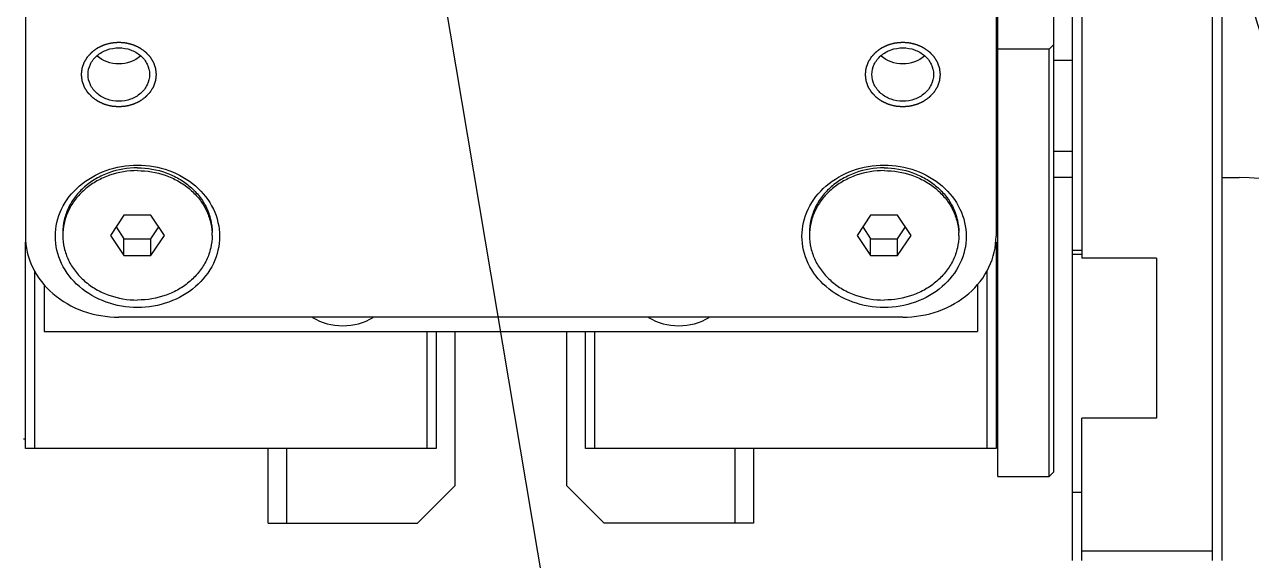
# Model space of a CAD drawing. Header units: millimetres. Extents: x 0 to 841, y 0 to 594.
# Drawn here: x 733 to 765.86, y 249.49 to 263.84 of the extents above; entities that cross this region are included whole.
import ezdxf

# ---------------------------------------------------------------- set-up
doc = ezdxf.new("R2010")
doc.units = ezdxf.units.MM
doc.header["$LTSCALE"] = 46.255
doc.layers.get('0').update_dxf_attribs({"linetype": 'CONTINUOUS'})
doc.layers.add('AXIS', color=7, linetype='CONTINUOUS')
doc.layers.add('NOTE', color=7, linetype='CONTINUOUS')
doc.styles.get("Standard").update_dxf_attribs({"font": 'txt', "width": 0.85})
doc.dimstyles.get("Standard").update_dxf_attribs({"dimtxt": 3.5, "dimasz": 3.5, "dimexe": 1.5, "dimexo": 1, "dimtad": 1, "dimtxsty": 'STANDARD', "dimblk": '_FILLED', "dimblk1": '_FILLED', "dimblk2": '_FILLED', "dimcen": 0.09, "dimadec": 0, "dimazin": 0, "dimtol": 1, "dimtp": 0.01, "dimtm": 0.01, "dimtfac": 1, "dimtofl": 0, "dimtmove": 0, "dimatfit": 3, "dimldrblk": '_FILLED', "dimfxl": 1, "dimtolj": 1, "dimarcsym": 0})

# ---------------------------------------------------------------- blocks, each defined once
blk = doc.blocks.new('_FILLED')
at = {"color": 0, "linetype": 'BYBLOCK'}
blk.add_solid([(0, 0), (-1, 0.2143), (-1, -0.2143)], dxfattribs=at)

msp = doc.modelspace()

# ---------------------------------------------------------------- linework, layer by layer
at = {"color": 3, "linetype": 'CONTINUOUS'}
for p, q in [((759.024, 293.733), (759.024, 258.172)), ((733.024, 264.234), (733.024, 258.172)), ((756.524, 256.007), (735.524, 256.007))]:
    msp.add_line(p, q, dxfattribs=at)
at = {"color": 7, "linetype": 'CONTINUOUS'}
for p, q in [((760.574, 251.87), (760.574, 280.682)), ((761.074, 249.495), (761.074, 280.682)), ((761.324, 280.682), (761.324, 257.694)), ((759.074, 251.745), (759.074, 277.717)), ((764.824, 249.495), (764.824, 276.681)), ((765.074, 276.681), (765.074, 249.495)), ((760.574, 263.303), (760.449, 263.177)), ((760.449, 263.177), (759.074, 263.177)), ((760.449, 251.745), (760.449, 263.177)), ((761.074, 259.745), (760.574, 259.745)), ((765.074, 259.745), (765.534, 259.745)), ((735.663, 258.738), (735.302, 258.197)), ((736.385, 258.738), (735.663, 258.738)), ((736.745, 258.197), (736.385, 258.738)), ((755.663, 258.738), (755.302, 258.197)), ((756.385, 258.738), (755.663, 258.738)), ((756.745, 258.197), (756.385, 258.738)), ((735.452, 258.422), (735.663, 258.106)), ((736.385, 258.106), (736.595, 258.422)), ((755.452, 258.422), (755.663, 258.106)), ((756.385, 258.106), (756.595, 258.422)), ((733.024, 252.495), (733.024, 258.014)), ((735.302, 258.197), (735.663, 257.656)), ((735.663, 258.106), (736.385, 258.106)), ((735.663, 257.656), (735.663, 258.106)), ((736.385, 257.656), (736.745, 258.197)), ((736.385, 257.656), (736.385, 258.106)), ((755.302, 258.197), (755.663, 257.656)), ((755.663, 258.106), (756.385, 258.106)), ((755.663, 257.656), (755.663, 258.106)), ((756.385, 257.656), (756.745, 258.197)), ((756.385, 257.656), (756.385, 258.106)), ((759.024, 258.014), (759.024, 252.495)), ((761.074, 257.804), (761.324, 257.804)), ((761.074, 257.694), (761.324, 257.694)), ((761.324, 257.688), (761.324, 257.586)), ((735.663, 257.656), (736.385, 257.656)), ((755.663, 257.656), (756.385, 257.656)), ((763.324, 257.586), (761.324, 257.586)), ((763.324, 257.586), (763.324, 253.304)), ((733.274, 252.495), (733.274, 257.229)), ((758.774, 257.229), (758.774, 252.495)), ((733.524, 256.885), (733.524, 255.621)), ((758.524, 256.885), (758.524, 255.621)), ((733.524, 255.621), (758.524, 255.621)), ((743.774, 255.621), (743.774, 252.495)), ((744.024, 255.621), (744.024, 252.495)), ((744.524, 255.621), (744.524, 251.495)), ((747.524, 251.495), (747.524, 255.621)), ((748.024, 252.495), (748.024, 255.621)), ((748.274, 252.495), (748.274, 255.621)), ((763.324, 253.304), (761.324, 253.304)), ((761.324, 249.495), (761.324, 253.304)), ((744.024, 252.495), (733.024, 252.495)), ((739.524, 250.495), (739.524, 252.495)), ((740.024, 250.495), (740.024, 252.495)), ((759.024, 252.495), (748.024, 252.495)), ((752.024, 252.495), (752.024, 250.495)), ((752.524, 252.495), (752.524, 250.495)), ((760.574, 251.87), (760.449, 251.745)), ((743.524, 250.495), (744.524, 251.495)), ((747.524, 251.495), (748.524, 250.495)), ((761.324, 251.318), (761.074, 251.318)), ((739.524, 250.495), (743.524, 250.495)), ((752.524, 250.495), (748.524, 250.495)), ((764.824, 249.745), (761.324, 249.745))]:
    msp.add_line(p, q, dxfattribs=at)
for centre, radius, start, end in [((781.074, 268.495), 15.75, 148.4219, 230.5588), ((765.534, 254.745), 5, 41.5023, 90), ((735.523, 258.197), 1.5, 177.1489, 179.999), ((736.524, 258.197), 1.5, 0.001, 2.8511), ((755.523, 258.197), 1.5, 177.1489, 179.999), ((756.524, 258.197), 1.5, 0.001, 2.8511)]:
    msp.add_arc(centre, radius, start, end, dxfattribs=at)
at = {"color": 2, "linetype": 'CONTINUOUS'}
for points in [[(734.524, 262.502), (734.525, 262.516), (734.528, 262.537), (734.531, 262.565), (734.533, 262.586), (734.535, 262.604), (734.537, 262.618), (734.538, 262.628), (734.539, 262.639), (734.54, 262.647), (734.541, 262.654), (734.542, 262.66), (734.542, 262.664), (734.542, 262.667), (734.543, 262.669), (734.543, 262.67), (734.543, 262.672), (734.544, 262.673), (734.545, 262.676), (734.546, 262.68), (734.548, 262.685), (734.55, 262.692), (734.553, 262.701), (734.557, 262.711), (734.56, 262.721), (734.565, 262.734), (734.571, 262.751), (734.577, 262.768), (734.582, 262.782), (734.585, 262.792), (734.589, 262.802), (734.592, 262.81), (734.594, 262.817), (734.596, 262.822), (734.597, 262.826), (734.598, 262.829), (734.599, 262.831), (734.599, 262.832), (734.6, 262.833), (734.601, 262.835), (734.603, 262.838), (734.605, 262.841), (734.608, 262.846), (734.612, 262.852), (734.616, 262.86), (734.622, 262.869), (734.628, 262.879), (734.635, 262.891), (734.645, 262.907), (734.655, 262.922), (734.662, 262.935), (734.668, 262.944), (734.674, 262.953), (734.678, 262.961), (734.682, 262.967), (734.685, 262.972), (734.688, 262.976), (734.689, 262.979), (734.69, 262.98), (734.691, 262.981), (734.692, 262.982), (734.693, 262.984), (734.695, 262.986), (734.699, 262.99), (734.703, 262.994), (734.708, 262.999), (734.714, 263.006), (734.722, 263.015), (734.73, 263.023), (734.741, 263.034), (734.754, 263.048), (734.769, 263.065), (734.783, 263.078), (734.793, 263.089), (734.8, 263.096), (734.805, 263.102), (734.809, 263.106), (734.812, 263.11), (734.814, 263.112), (734.816, 263.113), (734.817, 263.114), (734.818, 263.115), (734.819, 263.116), (734.822, 263.118), (734.826, 263.121), (734.831, 263.124), (734.837, 263.129), (734.845, 263.135), (734.858, 263.143), (734.873, 263.155), (734.892, 263.168), (734.911, 263.181), (734.927, 263.193), (734.939, 263.202), (734.947, 263.207), (734.953, 263.212), (734.958, 263.215), (734.962, 263.218), (734.965, 263.22), (734.966, 263.221), (734.967, 263.222), (734.969, 263.222), (734.971, 263.223), (734.974, 263.225), (734.978, 263.227), (734.984, 263.229), (734.991, 263.233), (735, 263.237), (735.014, 263.243), (735.032, 263.252), (735.053, 263.262), (735.075, 263.272), (735.093, 263.28), (735.107, 263.287), (735.116, 263.291), (735.123, 263.294), (735.129, 263.297), (735.133, 263.299), (735.136, 263.3), (735.138, 263.301), (735.139, 263.302), (735.141, 263.302), (735.143, 263.302), (735.146, 263.303), (735.151, 263.305), (735.157, 263.306), (735.165, 263.308), (735.174, 263.311), (735.19, 263.315), (735.209, 263.32), (735.233, 263.326), (735.256, 263.332), (735.276, 263.338), (735.291, 263.342), (735.301, 263.344), (735.309, 263.346), (735.314, 263.348), (735.319, 263.349), (735.323, 263.35), (735.325, 263.351), (735.326, 263.351), (735.328, 263.351), (735.33, 263.351), (735.333, 263.352), (735.338, 263.352), (735.345, 263.353), (735.353, 263.353), (735.363, 263.354), (735.38, 263.356), (735.4, 263.357), (735.425, 263.36), (735.45, 263.362), (735.47, 263.363), (735.487, 263.365), (735.497, 263.366), (735.505, 263.366), (735.511, 263.367), (735.517, 263.367), (735.52, 263.368), (735.522, 263.368), (735.524, 263.368), (735.525, 263.368), (735.527, 263.368), (735.531, 263.367), (735.536, 263.367), (735.542, 263.367), (735.55, 263.366), (735.56, 263.365), (735.576, 263.364), (735.597, 263.362), (735.621, 263.36), (735.645, 263.358), (735.665, 263.356), (735.682, 263.355), (735.692, 263.354), (735.7, 263.353), (735.706, 263.353), (735.711, 263.352), (735.714, 263.352), (735.716, 263.352), (735.718, 263.352), (735.719, 263.351), (735.721, 263.351), (735.725, 263.35), (735.73, 263.349), (735.736, 263.347), (735.743, 263.345), (735.753, 263.342), (735.769, 263.338), (735.788, 263.333), (735.811, 263.327), (735.835, 263.321), (735.854, 263.316), (735.87, 263.312), (735.88, 263.309), (735.887, 263.307), (735.893, 263.306), (735.898, 263.305), (735.901, 263.304), (735.903, 263.303), (735.905, 263.303), (735.906, 263.302), (735.908, 263.301), (735.911, 263.3), (735.916, 263.298), (735.921, 263.295), (735.928, 263.292), (735.937, 263.288), (735.952, 263.281), (735.969, 263.273), (735.991, 263.263), (736.013, 263.253), (736.03, 263.245), (736.045, 263.238), (736.054, 263.234), (736.061, 263.231), (736.066, 263.228), (736.071, 263.226), (736.074, 263.225), (736.076, 263.224), (736.077, 263.223), (736.078, 263.223), (736.08, 263.221), (736.083, 263.219), (736.087, 263.217), (736.092, 263.213), (736.098, 263.209), (736.106, 263.203), (736.119, 263.194), (736.135, 263.183), (736.154, 263.169), (736.17, 263.158), (736.183, 263.148), (736.192, 263.142), (736.202, 263.135), (736.21, 263.129), (736.216, 263.125), (736.221, 263.121), (736.225, 263.118), (736.228, 263.116), (736.23, 263.115), (736.231, 263.114), (736.232, 263.113), (736.233, 263.112), (736.235, 263.11), (736.239, 263.106), (736.242, 263.102), (736.248, 263.097), (736.254, 263.09), (736.262, 263.082), (736.27, 263.074), (736.28, 263.063), (736.293, 263.049), (736.306, 263.036), (736.316, 263.025), (736.324, 263.016), (736.332, 263.008), (736.338, 263.002), (736.343, 262.996), (736.347, 262.992), (736.35, 262.989), (736.353, 262.986), (736.354, 262.985), (736.355, 262.984), (736.355, 262.983), (736.356, 262.981), (736.358, 262.978), (736.361, 262.975), (736.363, 262.97), (736.367, 262.964), (736.372, 262.956), (736.378, 262.947), (736.384, 262.937), (736.391, 262.925), (736.401, 262.909), (736.41, 262.894), (736.418, 262.881), (736.424, 262.872), (736.43, 262.863), (736.434, 262.855), (736.438, 262.849), (736.441, 262.844), (736.444, 262.84), (736.445, 262.838), (736.446, 262.836), (736.447, 262.835), (736.447, 262.834), (736.448, 262.832), (736.449, 262.829), (736.451, 262.825), (736.452, 262.82), (736.455, 262.813), (736.458, 262.805), (736.461, 262.794), (736.465, 262.784), (736.47, 262.771), (736.476, 262.754), (736.481, 262.737), (736.486, 262.724), (736.49, 262.714), (736.493, 262.704), (736.496, 262.695), (736.499, 262.688), (736.5, 262.684), (736.501, 262.681), (736.502, 262.678), (736.503, 262.676), (736.504, 262.674), (736.504, 262.673), (736.504, 262.672), (736.504, 262.67), (736.505, 262.668), (736.505, 262.665), (736.505, 262.662), (736.506, 262.657), (736.507, 262.65), (736.508, 262.641), (736.509, 262.63), (736.51, 262.62), (736.512, 262.605), (736.514, 262.588), (736.516, 262.566), (736.52, 262.538), (736.522, 262.516), (736.524, 262.502)], [(755.524, 262.502), (755.525, 262.516), (755.528, 262.537), (755.531, 262.565), (755.533, 262.586), (755.535, 262.604), (755.537, 262.618), (755.538, 262.628), (755.539, 262.639), (755.54, 262.647), (755.541, 262.654), (755.542, 262.66), (755.542, 262.664), (755.542, 262.667), (755.543, 262.669), (755.543, 262.67), (755.543, 262.672), (755.544, 262.673), (755.545, 262.676), (755.546, 262.68), (755.548, 262.685), (755.55, 262.692), (755.553, 262.701), (755.557, 262.711), (755.56, 262.721), (755.565, 262.734), (755.571, 262.751), (755.577, 262.768), (755.582, 262.782), (755.585, 262.792), (755.589, 262.802), (755.592, 262.81), (755.594, 262.817), (755.596, 262.822), (755.597, 262.826), (755.598, 262.829), (755.599, 262.831), (755.599, 262.832), (755.6, 262.833), (755.601, 262.835), (755.603, 262.838), (755.605, 262.841), (755.608, 262.846), (755.612, 262.852), (755.616, 262.86), (755.622, 262.869), (755.628, 262.879), (755.635, 262.891), (755.645, 262.907), (755.655, 262.922), (755.662, 262.935), (755.668, 262.944), (755.674, 262.953), (755.678, 262.961), (755.682, 262.967), (755.685, 262.972), (755.688, 262.976), (755.689, 262.979), (755.69, 262.98), (755.691, 262.981), (755.692, 262.982), (755.693, 262.984), (755.695, 262.986), (755.699, 262.99), (755.703, 262.994), (755.708, 262.999), (755.714, 263.006), (755.722, 263.015), (755.73, 263.023), (755.741, 263.034), (755.754, 263.048), (755.769, 263.065), (755.783, 263.078), (755.793, 263.089), (755.8, 263.096), (755.805, 263.102), (755.809, 263.106), (755.812, 263.11), (755.814, 263.112), (755.816, 263.113), (755.817, 263.114), (755.818, 263.115), (755.819, 263.116), (755.822, 263.118), (755.826, 263.121), (755.831, 263.124), (755.837, 263.129), (755.845, 263.135), (755.858, 263.143), (755.873, 263.155), (755.892, 263.168), (755.911, 263.181), (755.927, 263.193), (755.939, 263.202), (755.947, 263.207), (755.953, 263.212), (755.958, 263.215), (755.962, 263.218), (755.965, 263.22), (755.966, 263.221), (755.967, 263.222), (755.969, 263.222), (755.971, 263.223), (755.974, 263.225), (755.978, 263.227), (755.984, 263.229), (755.991, 263.233), (756, 263.237), (756.014, 263.243), (756.032, 263.252), (756.053, 263.262), (756.075, 263.272), (756.093, 263.28), (756.107, 263.287), (756.116, 263.291), (756.123, 263.294), (756.129, 263.297), (756.133, 263.299), (756.136, 263.3), (756.138, 263.301), (756.139, 263.302), (756.141, 263.302), (756.143, 263.302), (756.146, 263.303), (756.151, 263.305), (756.157, 263.306), (756.165, 263.308), (756.174, 263.311), (756.19, 263.315), (756.209, 263.32), (756.233, 263.326), (756.256, 263.332), (756.276, 263.338), (756.291, 263.342), (756.301, 263.344), (756.309, 263.346), (756.314, 263.348), (756.319, 263.349), (756.323, 263.35), (756.325, 263.351), (756.326, 263.351), (756.328, 263.351), (756.33, 263.351), (756.333, 263.352), (756.338, 263.352), (756.345, 263.353), (756.353, 263.353), (756.363, 263.354), (756.38, 263.356), (756.4, 263.357), (756.425, 263.36), (756.45, 263.362), (756.47, 263.363), (756.487, 263.365), (756.497, 263.366), (756.505, 263.366), (756.511, 263.367), (756.517, 263.367), (756.52, 263.368), (756.522, 263.368), (756.524, 263.368), (756.525, 263.368), (756.527, 263.368), (756.531, 263.367), (756.536, 263.367), (756.542, 263.367), (756.55, 263.366), (756.56, 263.365), (756.576, 263.364), (756.597, 263.362), (756.621, 263.36), (756.645, 263.358), (756.665, 263.356), (756.682, 263.355), (756.692, 263.354), (756.7, 263.353), (756.706, 263.353), (756.711, 263.352), (756.714, 263.352), (756.716, 263.352), (756.718, 263.352), (756.719, 263.351), (756.721, 263.351), (756.725, 263.35), (756.73, 263.349), (756.736, 263.347), (756.743, 263.345), (756.753, 263.342), (756.769, 263.338), (756.788, 263.333), (756.811, 263.327), (756.835, 263.321), (756.854, 263.316), (756.87, 263.312), (756.88, 263.309), (756.887, 263.307), (756.893, 263.306), (756.898, 263.305), (756.901, 263.304), (756.903, 263.303), (756.905, 263.303), (756.906, 263.302), (756.908, 263.301), (756.911, 263.3), (756.916, 263.298), (756.921, 263.295), (756.928, 263.292), (756.937, 263.288), (756.952, 263.281), (756.969, 263.273), (756.991, 263.263), (757.013, 263.253), (757.03, 263.245), (757.045, 263.238), (757.054, 263.234), (757.061, 263.231), (757.066, 263.228), (757.071, 263.226), (757.074, 263.225), (757.076, 263.224), (757.077, 263.223), (757.078, 263.223), (757.08, 263.221), (757.083, 263.219), (757.087, 263.217), (757.092, 263.213), (757.098, 263.209), (757.106, 263.203), (757.119, 263.194), (757.135, 263.183), (757.154, 263.169), (757.17, 263.158), (757.183, 263.148), (757.192, 263.142), (757.202, 263.135), (757.21, 263.129), (757.216, 263.125), (757.221, 263.121), (757.225, 263.118), (757.228, 263.116), (757.23, 263.115), (757.231, 263.114), (757.232, 263.113), (757.233, 263.112), (757.235, 263.11), (757.239, 263.106), (757.242, 263.102), (757.248, 263.097), (757.254, 263.09), (757.262, 263.082), (757.27, 263.074), (757.28, 263.063), (757.293, 263.049), (757.306, 263.036), (757.316, 263.025), (757.324, 263.016), (757.332, 263.008), (757.338, 263.002), (757.343, 262.996), (757.347, 262.992), (757.35, 262.989), (757.353, 262.986), (757.354, 262.985), (757.355, 262.984), (757.355, 262.983), (757.356, 262.981), (757.358, 262.978), (757.361, 262.975), (757.363, 262.97), (757.367, 262.964), (757.372, 262.956), (757.378, 262.947), (757.384, 262.937), (757.391, 262.925), (757.401, 262.909), (757.41, 262.894), (757.418, 262.881), (757.424, 262.872), (757.43, 262.863), (757.434, 262.855), (757.438, 262.849), (757.441, 262.844), (757.444, 262.84), (757.445, 262.838), (757.446, 262.836), (757.447, 262.835), (757.447, 262.834), (757.448, 262.832), (757.449, 262.829), (757.451, 262.825), (757.452, 262.82), (757.455, 262.813), (757.458, 262.805), (757.461, 262.794), (757.465, 262.784), (757.47, 262.771), (757.476, 262.754), (757.481, 262.737), (757.486, 262.724), (757.49, 262.714), (757.493, 262.704), (757.496, 262.695), (757.499, 262.688), (757.5, 262.684), (757.501, 262.681), (757.502, 262.678), (757.503, 262.676), (757.504, 262.674), (757.504, 262.673), (757.504, 262.672), (757.504, 262.67), (757.505, 262.668), (757.505, 262.665), (757.505, 262.662), (757.506, 262.657), (757.507, 262.65), (757.508, 262.641), (757.509, 262.63), (757.51, 262.62), (757.512, 262.605), (757.514, 262.588), (757.516, 262.566), (757.52, 262.538), (757.522, 262.516), (757.524, 262.502)], [(736.524, 262.502), (736.522, 262.488), (736.52, 262.467), (736.517, 262.439), (736.514, 262.418), (736.512, 262.4), (736.511, 262.386), (736.509, 262.376), (736.508, 262.365), (736.507, 262.357), (736.507, 262.35), (736.506, 262.344), (736.505, 262.34), (736.505, 262.337), (736.505, 262.335), (736.505, 262.334), (736.504, 262.333), (736.504, 262.331), (736.503, 262.328), (736.501, 262.324), (736.499, 262.319), (736.497, 262.312), (736.494, 262.303), (736.491, 262.293), (736.487, 262.283), (736.482, 262.27), (736.477, 262.253), (736.471, 262.236), (736.466, 262.223), (736.462, 262.212), (736.459, 262.202), (736.456, 262.194), (736.454, 262.187), (736.452, 262.182), (736.45, 262.178), (736.449, 262.175), (736.449, 262.173), (736.448, 262.172), (736.448, 262.171), (736.447, 262.169), (736.445, 262.167), (736.443, 262.163), (736.44, 262.158), (736.436, 262.152), (736.431, 262.144), (736.425, 262.135), (736.42, 262.125), (736.412, 262.113), (736.403, 262.097), (736.393, 262.082), (736.385, 262.069), (736.38, 262.06), (736.374, 262.051), (736.369, 262.043), (736.365, 262.037), (736.362, 262.032), (736.36, 262.028), (736.358, 262.026), (736.357, 262.024), (736.357, 262.023), (736.356, 262.022), (736.354, 262.02), (736.352, 262.018), (736.349, 262.014), (736.345, 262.01), (736.34, 262.005), (736.333, 261.998), (736.325, 261.99), (736.317, 261.981), (736.307, 261.97), (736.294, 261.956), (736.278, 261.94), (736.265, 261.926), (736.254, 261.915), (736.248, 261.908), (736.243, 261.902), (736.239, 261.898), (736.235, 261.895), (736.233, 261.892), (736.232, 261.891), (736.231, 261.89), (736.23, 261.889), (736.228, 261.888), (736.225, 261.886), (736.221, 261.883), (736.217, 261.88), (736.21, 261.875), (736.203, 261.87), (736.19, 261.861), (736.174, 261.849), (736.155, 261.836), (736.137, 261.823), (736.121, 261.811), (736.108, 261.803), (736.1, 261.797), (736.094, 261.792), (736.089, 261.789), (736.086, 261.786), (736.083, 261.784), (736.081, 261.783), (736.08, 261.782), (736.079, 261.782), (736.077, 261.781), (736.074, 261.779), (736.069, 261.777), (736.064, 261.775), (736.057, 261.772), (736.048, 261.767), (736.033, 261.761), (736.016, 261.752), (735.994, 261.742), (735.973, 261.732), (735.955, 261.724), (735.94, 261.718), (735.931, 261.713), (735.924, 261.71), (735.919, 261.708), (735.914, 261.705), (735.911, 261.704), (735.909, 261.703), (735.908, 261.702), (735.907, 261.702), (735.905, 261.702), (735.901, 261.701), (735.896, 261.699), (735.891, 261.698), (735.883, 261.696), (735.873, 261.693), (735.858, 261.689), (735.838, 261.684), (735.815, 261.678), (735.791, 261.672), (735.772, 261.666), (735.756, 261.662), (735.747, 261.66), (735.739, 261.658), (735.733, 261.656), (735.728, 261.655), (735.725, 261.654), (735.723, 261.654), (735.721, 261.653), (735.72, 261.653), (735.718, 261.653), (735.714, 261.652), (735.709, 261.652), (735.703, 261.652), (735.695, 261.651), (735.684, 261.65), (735.668, 261.648), (735.647, 261.647), (735.623, 261.645), (735.598, 261.642), (735.577, 261.641), (735.561, 261.639), (735.551, 261.638), (735.542, 261.638), (735.536, 261.637), (735.531, 261.637), (735.527, 261.636), (735.525, 261.636), (735.524, 261.636), (735.522, 261.636), (735.52, 261.636), (735.517, 261.637), (735.512, 261.637), (735.506, 261.638), (735.497, 261.638), (735.487, 261.639), (735.471, 261.64), (735.451, 261.642), (735.427, 261.644), (735.402, 261.646), (735.382, 261.648), (735.366, 261.649), (735.356, 261.65), (735.348, 261.651), (735.342, 261.651), (735.337, 261.652), (735.333, 261.652), (735.331, 261.652), (735.33, 261.652), (735.328, 261.653), (735.326, 261.653), (735.323, 261.654), (735.318, 261.656), (735.312, 261.657), (735.304, 261.659), (735.295, 261.662), (735.279, 261.666), (735.259, 261.671), (735.236, 261.677), (735.213, 261.683), (735.193, 261.688), (735.178, 261.692), (735.168, 261.695), (735.16, 261.697), (735.154, 261.698), (735.15, 261.7), (735.146, 261.7), (735.144, 261.701), (735.143, 261.701), (735.141, 261.702), (735.14, 261.703), (735.136, 261.704), (735.132, 261.706), (735.127, 261.709), (735.119, 261.712), (735.11, 261.716), (735.096, 261.723), (735.078, 261.731), (735.057, 261.741), (735.035, 261.751), (735.017, 261.759), (735.003, 261.766), (734.994, 261.77), (734.987, 261.773), (734.981, 261.776), (734.977, 261.778), (734.974, 261.779), (734.972, 261.78), (734.97, 261.781), (734.969, 261.782), (734.968, 261.783), (734.965, 261.785), (734.961, 261.788), (734.956, 261.791), (734.95, 261.795), (734.942, 261.801), (734.929, 261.81), (734.913, 261.822), (734.894, 261.835), (734.878, 261.847), (734.865, 261.856), (734.855, 261.862), (734.845, 261.869), (734.837, 261.875), (734.831, 261.879), (734.826, 261.883), (734.822, 261.886), (734.819, 261.888), (734.818, 261.889), (734.817, 261.89), (734.816, 261.891), (734.814, 261.892), (734.812, 261.894), (734.809, 261.898), (734.805, 261.902), (734.8, 261.907), (734.793, 261.914), (734.786, 261.922), (734.778, 261.93), (734.768, 261.941), (734.755, 261.955), (734.742, 261.969), (734.732, 261.979), (734.724, 261.988), (734.716, 261.996), (734.71, 262.003), (734.704, 262.008), (734.701, 262.012), (734.697, 262.016), (734.695, 262.018), (734.694, 262.019), (734.693, 262.02), (734.692, 262.021), (734.691, 262.023), (734.689, 262.026), (734.687, 262.03), (734.684, 262.034), (734.68, 262.04), (734.675, 262.048), (734.67, 262.058), (734.664, 262.067), (734.656, 262.079), (734.647, 262.095), (734.637, 262.11), (734.629, 262.123), (734.624, 262.132), (734.618, 262.141), (734.613, 262.149), (734.609, 262.155), (734.606, 262.16), (734.604, 262.164), (734.602, 262.167), (734.601, 262.168), (734.6, 262.169), (734.6, 262.171), (734.6, 262.172), (734.598, 262.175), (734.597, 262.179), (734.595, 262.184), (734.593, 262.191), (734.59, 262.2), (734.586, 262.21), (734.583, 262.22), (734.578, 262.233), (734.572, 262.25), (734.566, 262.267), (734.561, 262.28), (734.558, 262.29), (734.554, 262.301), (734.551, 262.309), (734.549, 262.316), (734.547, 262.32), (734.546, 262.323), (734.545, 262.326), (734.545, 262.328), (734.544, 262.33), (734.543, 262.331), (734.543, 262.332), (734.543, 262.334), (734.543, 262.336), (734.543, 262.339), (734.542, 262.342), (734.542, 262.347), (734.541, 262.354), (734.54, 262.363), (734.539, 262.374), (734.537, 262.384), (734.536, 262.399), (734.534, 262.416), (734.531, 262.438), (734.528, 262.466), (734.525, 262.488), (734.524, 262.502)], [(757.524, 262.502), (757.522, 262.488), (757.52, 262.467), (757.517, 262.439), (757.514, 262.418), (757.512, 262.4), (757.511, 262.386), (757.509, 262.376), (757.508, 262.365), (757.507, 262.357), (757.507, 262.35), (757.506, 262.344), (757.505, 262.34), (757.505, 262.337), (757.505, 262.335), (757.505, 262.334), (757.504, 262.333), (757.504, 262.331), (757.503, 262.328), (757.501, 262.324), (757.499, 262.319), (757.497, 262.312), (757.494, 262.303), (757.491, 262.293), (757.487, 262.283), (757.482, 262.27), (757.477, 262.253), (757.471, 262.236), (757.466, 262.223), (757.462, 262.212), (757.459, 262.202), (757.456, 262.194), (757.454, 262.187), (757.452, 262.182), (757.45, 262.178), (757.449, 262.175), (757.449, 262.173), (757.448, 262.172), (757.448, 262.171), (757.447, 262.169), (757.445, 262.167), (757.443, 262.163), (757.44, 262.158), (757.436, 262.152), (757.431, 262.144), (757.425, 262.135), (757.42, 262.125), (757.412, 262.113), (757.403, 262.097), (757.393, 262.082), (757.385, 262.069), (757.38, 262.06), (757.374, 262.051), (757.369, 262.043), (757.365, 262.037), (757.362, 262.032), (757.36, 262.028), (757.358, 262.026), (757.357, 262.024), (757.357, 262.023), (757.356, 262.022), (757.354, 262.02), (757.352, 262.018), (757.349, 262.014), (757.345, 262.01), (757.34, 262.005), (757.333, 261.998), (757.325, 261.99), (757.317, 261.981), (757.307, 261.97), (757.294, 261.956), (757.278, 261.94), (757.265, 261.926), (757.254, 261.915), (757.248, 261.908), (757.243, 261.902), (757.239, 261.898), (757.235, 261.895), (757.233, 261.892), (757.232, 261.891), (757.231, 261.89), (757.23, 261.889), (757.228, 261.888), (757.225, 261.886), (757.221, 261.883), (757.217, 261.88), (757.21, 261.875), (757.203, 261.87), (757.19, 261.861), (757.174, 261.849), (757.155, 261.836), (757.137, 261.823), (757.121, 261.811), (757.108, 261.803), (757.1, 261.797), (757.094, 261.792), (757.089, 261.789), (757.086, 261.786), (757.083, 261.784), (757.081, 261.783), (757.08, 261.782), (757.079, 261.782), (757.077, 261.781), (757.074, 261.779), (757.069, 261.777), (757.064, 261.775), (757.057, 261.772), (757.048, 261.767), (757.033, 261.761), (757.016, 261.752), (756.994, 261.742), (756.973, 261.732), (756.955, 261.724), (756.94, 261.718), (756.931, 261.713), (756.924, 261.71), (756.919, 261.708), (756.914, 261.705), (756.911, 261.704), (756.909, 261.703), (756.908, 261.702), (756.907, 261.702), (756.905, 261.702), (756.901, 261.701), (756.896, 261.699), (756.891, 261.698), (756.883, 261.696), (756.873, 261.693), (756.858, 261.689), (756.838, 261.684), (756.815, 261.678), (756.791, 261.672), (756.772, 261.666), (756.756, 261.662), (756.747, 261.66), (756.739, 261.658), (756.733, 261.656), (756.728, 261.655), (756.725, 261.654), (756.723, 261.654), (756.721, 261.653), (756.72, 261.653), (756.718, 261.653), (756.714, 261.652), (756.709, 261.652), (756.703, 261.652), (756.695, 261.651), (756.684, 261.65), (756.668, 261.648), (756.647, 261.647), (756.623, 261.645), (756.598, 261.642), (756.577, 261.641), (756.561, 261.639), (756.551, 261.638), (756.542, 261.638), (756.536, 261.637), (756.531, 261.637), (756.527, 261.636), (756.525, 261.636), (756.524, 261.636), (756.522, 261.636), (756.52, 261.636), (756.517, 261.637), (756.512, 261.637), (756.506, 261.638), (756.497, 261.638), (756.487, 261.639), (756.471, 261.64), (756.451, 261.642), (756.427, 261.644), (756.402, 261.646), (756.382, 261.648), (756.366, 261.649), (756.356, 261.65), (756.348, 261.651), (756.342, 261.651), (756.337, 261.652), (756.333, 261.652), (756.331, 261.652), (756.33, 261.652), (756.328, 261.653), (756.326, 261.653), (756.323, 261.654), (756.318, 261.656), (756.312, 261.657), (756.304, 261.659), (756.295, 261.662), (756.279, 261.666), (756.259, 261.671), (756.236, 261.677), (756.213, 261.683), (756.193, 261.688), (756.178, 261.692), (756.168, 261.695), (756.16, 261.697), (756.154, 261.698), (756.15, 261.7), (756.146, 261.7), (756.144, 261.701), (756.143, 261.701), (756.141, 261.702), (756.14, 261.703), (756.136, 261.704), (756.132, 261.706), (756.127, 261.709), (756.119, 261.712), (756.11, 261.716), (756.096, 261.723), (756.078, 261.731), (756.057, 261.741), (756.035, 261.751), (756.017, 261.759), (756.003, 261.766), (755.994, 261.77), (755.987, 261.773), (755.981, 261.776), (755.977, 261.778), (755.974, 261.779), (755.972, 261.78), (755.97, 261.781), (755.969, 261.782), (755.968, 261.783), (755.965, 261.785), (755.961, 261.788), (755.956, 261.791), (755.95, 261.795), (755.942, 261.801), (755.929, 261.81), (755.913, 261.822), (755.894, 261.835), (755.878, 261.847), (755.865, 261.856), (755.855, 261.862), (755.845, 261.869), (755.837, 261.875), (755.831, 261.879), (755.826, 261.883), (755.822, 261.886), (755.819, 261.888), (755.818, 261.889), (755.817, 261.89), (755.816, 261.891), (755.814, 261.892), (755.812, 261.894), (755.809, 261.898), (755.805, 261.902), (755.8, 261.907), (755.793, 261.914), (755.786, 261.922), (755.778, 261.93), (755.768, 261.941), (755.755, 261.955), (755.742, 261.969), (755.732, 261.979), (755.724, 261.988), (755.716, 261.996), (755.71, 262.003), (755.704, 262.008), (755.701, 262.012), (755.697, 262.016), (755.695, 262.018), (755.694, 262.019), (755.693, 262.02), (755.692, 262.021), (755.691, 262.023), (755.689, 262.026), (755.687, 262.03), (755.684, 262.034), (755.68, 262.04), (755.675, 262.048), (755.67, 262.058), (755.664, 262.067), (755.656, 262.079), (755.647, 262.095), (755.637, 262.11), (755.629, 262.123), (755.624, 262.132), (755.618, 262.141), (755.613, 262.149), (755.609, 262.155), (755.606, 262.16), (755.604, 262.164), (755.602, 262.167), (755.601, 262.168), (755.6, 262.169), (755.6, 262.171), (755.6, 262.172), (755.598, 262.175), (755.597, 262.179), (755.595, 262.184), (755.593, 262.191), (755.59, 262.2), (755.586, 262.21), (755.583, 262.22), (755.578, 262.233), (755.572, 262.25), (755.566, 262.267), (755.561, 262.28), (755.558, 262.29), (755.554, 262.301), (755.551, 262.309), (755.549, 262.316), (755.547, 262.32), (755.546, 262.323), (755.545, 262.326), (755.545, 262.328), (755.544, 262.33), (755.543, 262.331), (755.543, 262.332), (755.543, 262.334), (755.543, 262.336), (755.543, 262.339), (755.542, 262.342), (755.542, 262.347), (755.541, 262.354), (755.54, 262.363), (755.539, 262.374), (755.537, 262.384), (755.536, 262.399), (755.534, 262.416), (755.531, 262.438), (755.528, 262.466), (755.525, 262.488), (755.524, 262.502)]]:
    msp.add_open_spline(points, degree=3, knots=[0, 0, 0, 0, 0.015625, 0.023438, 0.03125, 0.039062, 0.042969, 0.046875, 0.050781, 0.054688, 0.056641, 0.058594, 0.060547, 0.061523, 0.062012, 0.0625, 0.062988, 0.063477, 0.064453, 0.066406, 0.068359, 0.070312, 0.074219, 0.078125, 0.082031, 0.085938, 0.09375, 0.101562, 0.105469, 0.109375, 0.113281, 0.117188, 0.119141, 0.121094, 0.123047, 0.124023, 0.124512, 0.125, 0.125488, 0.125977, 0.126953, 0.128906, 0.130859, 0.132812, 0.136719, 0.140625, 0.144531, 0.148438, 0.15625, 0.164062, 0.167969, 0.171875, 0.175781, 0.179688, 0.181641, 0.183594, 0.185547, 0.186523, 0.187012, 0.1875, 0.187988, 0.188477, 0.189453, 0.191406, 0.193359, 0.195312, 0.199219, 0.203125, 0.207031, 0.210938, 0.21875, 0.226562, 0.234375, 0.238281, 0.242188, 0.244141, 0.246094, 0.248047, 0.249023, 0.249512, 0.25, 0.250488, 0.250977, 0.251953, 0.253906, 0.255859, 0.257812, 0.261719, 0.265625, 0.273438, 0.28125, 0.289062, 0.296875, 0.300781, 0.304688, 0.306641, 0.308594, 0.310547, 0.311523, 0.312012, 0.3125, 0.312988, 0.313477, 0.314453, 0.316406, 0.318359, 0.320312, 0.324219, 0.328125, 0.335938, 0.34375, 0.351562, 0.359375, 0.363281, 0.367188, 0.369141, 0.371094, 0.373047, 0.374023, 0.374512, 0.375, 0.375488, 0.375977, 0.376953, 0.378906, 0.380859, 0.382812, 0.386719, 0.390625, 0.398438, 0.40625, 0.414062, 0.421875, 0.425781, 0.429688, 0.431641, 0.433594, 0.435547, 0.436523, 0.437012, 0.4375, 0.437988, 0.438477, 0.439453, 0.441406, 0.443359, 0.445312, 0.449219, 0.453125, 0.460938, 0.46875, 0.476562, 0.484375, 0.488281, 0.492188, 0.494141, 0.496094, 0.498047, 0.499023, 0.499512, 0.5, 0.500488, 0.500977, 0.501953, 0.503906, 0.505859, 0.507812, 0.511719, 0.515625, 0.523438, 0.53125, 0.539062, 0.546875, 0.550781, 0.554688, 0.556641, 0.558594, 0.560547, 0.561523, 0.562012, 0.5625, 0.562988, 0.563477, 0.564453, 0.566406, 0.568359, 0.570312, 0.574219, 0.578125, 0.585938, 0.59375, 0.601562, 0.609375, 0.613281, 0.617188, 0.619141, 0.621094, 0.623047, 0.624023, 0.624512, 0.625, 0.625488, 0.625977, 0.626953, 0.628906, 0.630859, 0.632812, 0.636719, 0.640625, 0.648438, 0.65625, 0.664062, 0.671875, 0.675781, 0.679688, 0.681641, 0.683594, 0.685547, 0.686523, 0.687012, 0.6875, 0.687988, 0.688477, 0.689453, 0.691406, 0.693359, 0.695312, 0.699219, 0.703125, 0.710938, 0.71875, 0.726562, 0.730469, 0.734375, 0.738281, 0.742188, 0.744141, 0.746094, 0.748047, 0.749023, 0.749512, 0.75, 0.750488, 0.750977, 0.751953, 0.753906, 0.755859, 0.757812, 0.761719, 0.765625, 0.769531, 0.773438, 0.78125, 0.789062, 0.792969, 0.796875, 0.800781, 0.804688, 0.806641, 0.808594, 0.810547, 0.811523, 0.812012, 0.8125, 0.812988, 0.813477, 0.814453, 0.816406, 0.818359, 0.820312, 0.824219, 0.828125, 0.832031, 0.835938, 0.84375, 0.851562, 0.855469, 0.859375, 0.863281, 0.867188, 0.869141, 0.871094, 0.873047, 0.874023, 0.874512, 0.875, 0.875488, 0.875977, 0.876953, 0.878906, 0.880859, 0.882812, 0.886719, 0.890625, 0.894531, 0.898438, 0.90625, 0.914062, 0.917969, 0.921875, 0.925781, 0.929688, 0.931641, 0.933594, 0.93457, 0.935547, 0.936523, 0.937012, 0.9375, 0.937988, 0.938477, 0.939453, 0.94043, 0.941406, 0.943359, 0.945312, 0.949219, 0.953125, 0.957031, 0.960938, 0.96875, 0.976562, 0.984375, 1, 1, 1, 1], dxfattribs=at)
at = {"color": 3, "linetype": 'CONTINUOUS'}
for points, knots in [([(733.824, 258.172), (733.824, 258.421), (733.945, 258.937), (734.446, 259.569), (735.175, 259.982), (736.024, 260.125), (736.872, 259.982), (737.602, 259.569), (738.102, 258.937), (738.224, 258.421), (738.224, 258.172)], [0, 0, 0, 0, 0.116591, 0.238293, 0.366842, 0.500004, 0.633166, 0.761722, 0.883422, 1, 1, 1, 1]), ([(753.824, 258.172), (753.824, 258.421), (753.945, 258.937), (754.446, 259.569), (755.175, 259.982), (756.024, 260.125), (756.872, 259.982), (757.602, 259.569), (758.102, 258.937), (758.224, 258.421), (758.224, 258.172)], [0, 0, 0, 0, 0.116591, 0.238293, 0.366842, 0.500004, 0.633166, 0.761722, 0.883422, 1, 1, 1, 1]), ([(733.024, 258.172), (733.024, 257.889), (733.161, 257.302), (733.731, 256.584), (734.559, 256.115), (735.2, 256.007), (735.524, 256.007)], [0, 0, 0, 0, 0.233224, 0.4766, 0.733665, 1, 1, 1, 1]), ([(738.224, 258.172), (738.224, 257.923), (738.103, 257.407), (737.602, 256.775), (736.872, 256.362), (736.024, 256.218), (735.175, 256.362), (734.445, 256.775), (733.945, 257.407), (733.824, 257.923), (733.824, 258.172)], [0, 0, 0, 0, 0.116591, 0.238293, 0.366842, 0.500004, 0.633166, 0.761722, 0.883422, 1, 1, 1, 1]), ([(758.224, 258.172), (758.224, 257.923), (758.103, 257.407), (757.602, 256.775), (756.872, 256.362), (756.024, 256.218), (755.175, 256.362), (754.445, 256.775), (753.945, 257.407), (753.824, 257.923), (753.824, 258.172)], [0, 0, 0, 0, 0.116591, 0.238293, 0.366842, 0.500004, 0.633166, 0.761722, 0.883422, 1, 1, 1, 1]), ([(756.524, 256.007), (756.847, 256.007), (757.489, 256.115), (758.317, 256.584), (758.886, 257.302), (759.024, 257.889), (759.024, 258.172)], [0, 0, 0, 0, 0.266335, 0.5234, 0.766776, 1, 1, 1, 1])]:
    msp.add_open_spline(points, degree=3, knots=knots, dxfattribs=at)
at = {"color": 7, "linetype": 'CONTINUOUS'}
for points, knots in [([(736.024, 260.004), (735.765, 260.004), (735.374, 259.938), (734.91, 259.724), (734.604, 259.508), (734.353, 259.244), (734.166, 258.943), (734.05, 258.614), (734.024, 258.385), (734.024, 258.272)], [0, 0, 0, 0, 0.265305, 0.395466, 0.522483, 0.646008, 0.766217, 0.883825, 1, 1, 1, 1]), ([(736.024, 260.004), (736.283, 260.004), (736.673, 259.938), (737.138, 259.724), (737.443, 259.508), (737.694, 259.244), (737.882, 258.943), (737.998, 258.614), (738.024, 258.385), (738.024, 258.272)], [0, 0, 0, 0, 0.265305, 0.395466, 0.522483, 0.646008, 0.766217, 0.883825, 1, 1, 1, 1]), ([(756.024, 260.004), (755.765, 260.004), (755.374, 259.938), (754.91, 259.724), (754.604, 259.508), (754.353, 259.244), (754.166, 258.943), (754.05, 258.614), (754.024, 258.385), (754.024, 258.272)], [0, 0, 0, 0, 0.265305, 0.395466, 0.522483, 0.646008, 0.766217, 0.883825, 1, 1, 1, 1]), ([(756.024, 260.004), (756.283, 260.004), (756.673, 259.938), (757.138, 259.724), (757.443, 259.508), (757.694, 259.244), (757.882, 258.943), (757.998, 258.614), (758.024, 258.385), (758.024, 258.272)], [0, 0, 0, 0, 0.265305, 0.395466, 0.522483, 0.646008, 0.766217, 0.883825, 1, 1, 1, 1]), ([(736.024, 259.929), (735.772, 259.929), (735.392, 259.867), (734.937, 259.663), (734.636, 259.458), (734.384, 259.207), (734.192, 258.919), (734.067, 258.603), (734.031, 258.382), (734.026, 258.271)], [0, 0, 0, 0, 0.264879, 0.394956, 0.522027, 0.645722, 0.766142, 0.883889, 1, 1, 1, 1]), ([(736.024, 259.929), (736.276, 259.929), (736.656, 259.867), (737.111, 259.663), (737.412, 259.458), (737.663, 259.207), (737.855, 258.919), (737.981, 258.603), (738.016, 258.382), (738.022, 258.271)], [0, 0, 0, 0, 0.264879, 0.394956, 0.522027, 0.645722, 0.766142, 0.883889, 1, 1, 1, 1]), ([(756.024, 259.929), (755.772, 259.929), (755.392, 259.867), (754.937, 259.663), (754.636, 259.458), (754.384, 259.207), (754.192, 258.919), (754.067, 258.603), (754.031, 258.382), (754.026, 258.271)], [0, 0, 0, 0, 0.264879, 0.394956, 0.522027, 0.645722, 0.766142, 0.883889, 1, 1, 1, 1]), ([(756.024, 259.929), (756.276, 259.929), (756.656, 259.867), (757.111, 259.663), (757.412, 259.458), (757.663, 259.207), (757.855, 258.919), (757.981, 258.603), (758.016, 258.382), (758.022, 258.271)], [0, 0, 0, 0, 0.264879, 0.394956, 0.522027, 0.645722, 0.766142, 0.883889, 1, 1, 1, 1]), ([(734.024, 258.197), (734.024, 258.084), (734.05, 257.855), (734.166, 257.526), (734.353, 257.225), (734.604, 256.961), (734.91, 256.745), (735.374, 256.531), (735.765, 256.465), (736.024, 256.465)], [0, 0, 0, 0, 0.116175, 0.233783, 0.353992, 0.477517, 0.604534, 0.734695, 1, 1, 1, 1]), ([(738.024, 258.197), (738.024, 258.084), (737.998, 257.855), (737.882, 257.526), (737.694, 257.225), (737.443, 256.961), (737.138, 256.745), (736.673, 256.531), (736.283, 256.465), (736.024, 256.465)], [0, 0, 0, 0, 0.116175, 0.233783, 0.353992, 0.477517, 0.604534, 0.734695, 1, 1, 1, 1]), ([(754.024, 258.197), (754.024, 258.084), (754.05, 257.855), (754.166, 257.526), (754.353, 257.225), (754.604, 256.961), (754.91, 256.745), (755.374, 256.531), (755.765, 256.465), (756.024, 256.465)], [0, 0, 0, 0, 0.116175, 0.233783, 0.353992, 0.477517, 0.604534, 0.734695, 1, 1, 1, 1]), ([(758.024, 258.197), (758.024, 258.084), (757.998, 257.855), (757.882, 257.526), (757.694, 257.225), (757.443, 256.961), (757.138, 256.745), (756.673, 256.531), (756.283, 256.465), (756.024, 256.465)], [0, 0, 0, 0, 0.116175, 0.233783, 0.353992, 0.477517, 0.604534, 0.734695, 1, 1, 1, 1])]:
    msp.add_open_spline(points, degree=3, knots=knots, dxfattribs=at)
at = {"layer": 'AXIS', "color": 7, "linetype": 'CONTINUOUS'}
for p, q in [((761.074, 262.877), (760.574, 262.877)), ((761.074, 260.44), (760.574, 260.44)), ((733.024, 252.745), (732.974, 252.745)), ((759.024, 252.745), (759.074, 252.745)), ((759.074, 251.745), (760.449, 251.745))]:
    msp.add_line(p, q, dxfattribs=at)
for centre in [(741.524, 257.038), (750.524, 257.038)]:
    msp.add_ellipse(centre, major_axis=(1.425, 0), ratio=0.885373, start_param=-2.178302, end_param=-0.963292, dxfattribs=at)
at = {"layer": 'AXIS', "color": 3, "linetype": 'CONTINUOUS'}
for points in [[(734.699, 262.502), (734.699, 262.596), (734.744, 262.789), (734.932, 263.026), (735.206, 263.181), (735.524, 263.235), (735.842, 263.181), (736.116, 263.026), (736.303, 262.789), (736.349, 262.596), (736.349, 262.502)], [(755.699, 262.502), (755.699, 262.596), (755.744, 262.789), (755.932, 263.026), (756.206, 263.181), (756.524, 263.235), (756.842, 263.181), (757.116, 263.026), (757.303, 262.789), (757.349, 262.596), (757.349, 262.502)], [(736.349, 262.502), (736.349, 262.409), (736.303, 262.215), (736.116, 261.978), (735.842, 261.823), (735.524, 261.769), (735.206, 261.823), (734.932, 261.978), (734.744, 262.215), (734.699, 262.409), (734.699, 262.502)], [(757.349, 262.502), (757.349, 262.409), (757.303, 262.215), (757.116, 261.978), (756.842, 261.823), (756.524, 261.769), (756.206, 261.823), (755.932, 261.978), (755.744, 262.215), (755.699, 262.409), (755.699, 262.502)]]:
    msp.add_open_spline(points, degree=3, knots=[0, 0, 0, 0, 0.116624, 0.238299, 0.366837, 0.5, 0.633163, 0.761701, 0.883376, 1, 1, 1, 1], dxfattribs=at)
at = {"layer": 'AXIS', "color": 7, "linetype": 'CONTINUOUS'}
for points in [[(736.106, 262.996), (735.95, 262.861), (735.524, 262.714), (735.098, 262.861), (734.942, 262.996)], [(757.106, 262.996), (756.95, 262.861), (756.524, 262.714), (756.098, 262.861), (755.942, 262.996)]]:
    msp.add_open_spline(points, degree=3, dxfattribs=at)

# ---------------------------------------------------------------- leaders
at = {"layer": 'NOTE', "color": 2, "linetype": 'CONTINUOUS'}
msp.add_leader([(743.009, 271.911), (751.559, 221.039), (757.559, 221.039)], dimstyle='STANDARD', override={"dimtad": 0, "dimldrblk": 'DOT'}, dxfattribs=at)

doc.saveas('drawing.dxf')
